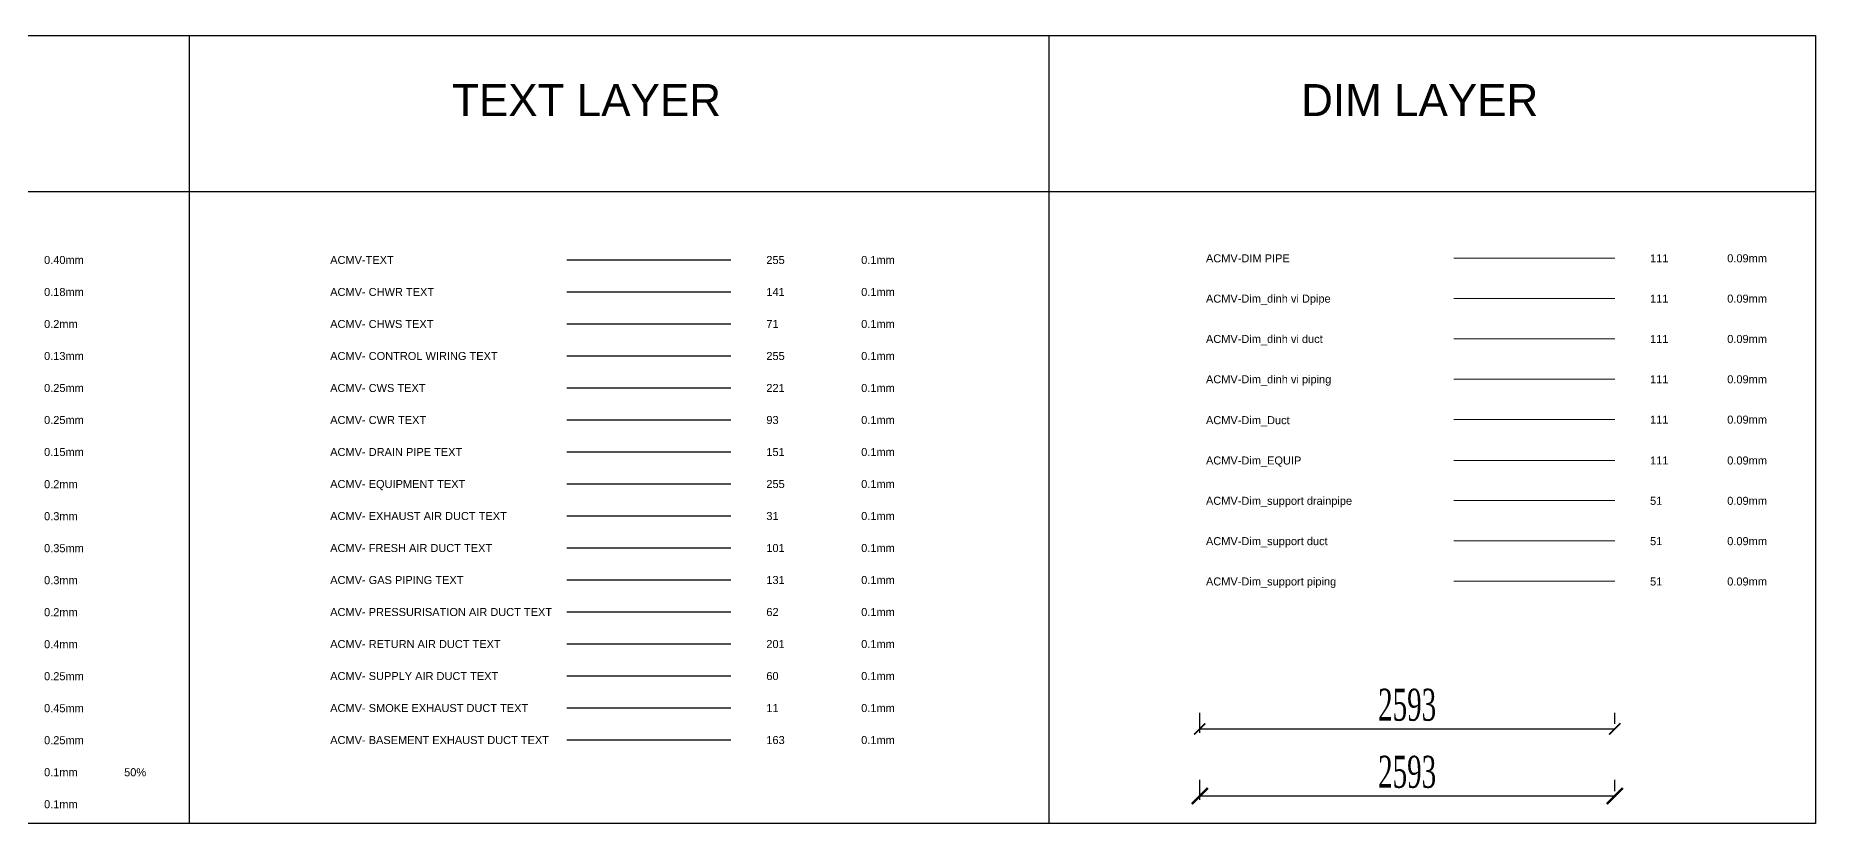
# Model space of a CAD drawing. Header units: centimetres. Extents: x -646 to 21450, y -3979 to 944.
# Drawn here: x 10331 to 21450, y -3979 to 944 of the extents above; entities that cross this region are included whole.
import ezdxf

# ---------------------------------------------------------------- set-up
doc = ezdxf.new("R2010")
doc.units = ezdxf.units.CM
doc.header["$MEASUREMENT"] = 0
doc.layers.get('0').update_dxf_attribs({"linetype": 'CONTINUOUS'})
doc.layers.get('Defpoints').update_dxf_attribs({"linetype": 'CONTINUOUS'})
for name, color, linetype in [('ACMV- BASEMENT EXHAUST AIR DUCT TEXT', 163, 'CONTINUOUS'), ('ACMV- CHWR TEXT', 141, 'CONTINUOUS'), ('ACMV- CHWS TEXT', 71, 'CONTINUOUS'), ('ACMV- CONTROL WIRING TEXT', 255, 'CONTINUOUS'), ('ACMV- CWR TEXT', 93, 'CONTINUOUS'), ('ACMV- CWS TEXT', 221, 'CONTINUOUS'), ('ACMV- DRAIN PIPE TEXT', 151, 'CONTINUOUS'), ('ACMV- EQUIPMENT TEXT', 255, 'CONTINUOUS'), ('ACMV- EXHAUST AIR DUCT TEXT', 31, 'CONTINUOUS'), ('ACMV- FRESH AIR DUCT TEXT', 101, 'CONTINUOUS'), ('ACMV- GAS PIPING TEXT', 131, 'CONTINUOUS'), ('ACMV- PRESSURISATION AIR DUCT TEXT', 62, 'CONTINUOUS'), ('ACMV- RETURN AIR DUCT TEXT', 201, 'CONTINUOUS'), ('ACMV- SMOKE EXHAUST DUCT TEXT', 11, 'CONTINUOUS'), ('ACMV- SUPPLY AIR DUCT TEXT', 60, 'CONTINUOUS')]:
    doc.layers.add(name, color=color, linetype=linetype)
for name, color, linetype, lineweight in [('ACMV-DIM PIPE', 111, 'CONTINUOUS', 13), ('ACMV-Dim_dinh vi Dpipe', 111, 'CONTINUOUS', 13), ('ACMV-Dim_dinh vi duct', 111, 'CONTINUOUS', 13), ('ACMV-Dim_dinh vi piping', 111, 'CONTINUOUS', 13), ('ACMV-Dim_Duct', 111, 'CONTINUOUS', 13), ('ACMV-Dim_support drainpipe', 51, 'CONTINUOUS', 13), ('ACMV-Dim_support duct', 51, 'CONTINUOUS', 13), ('ACMV-Dim_support piping', 51, 'CONTINUOUS', 13)]:
    doc.layers.add(name, color=color, linetype=linetype, lineweight=lineweight)
doc.styles.add('DIM 1', font='vntimeh.shx', dxfattribs={"width": 0.6})
doc.styles.add('TITLE TEXT', font='VNI-Helve-Condense.TTF', dxfattribs={"width": 1.2})
doc.dimstyles.new('1-100 LAYOUT LEADER', dxfattribs={"dimtxt": 200, "dimasz": 70, "dimexe": 100, "dimexo": 100, "dimgap": 50, "dimtad": 1, "dimdec": 0, "dimzin": 0, "dimdsep": 46, "dimtxsty": 'DIM 1', "dimblk": 'ARCHTICK', "dimcen": 30, "dimclrd": 256, "dimclre": 256, "dimclrt": 256, "dimadec": 0, "dimazin": 0, "dimtfac": 1, "dimtdec": 0, "dimtofl": 0, "dimtmove": 0, "dimatfit": 3, "dimldrblk": 'OPEN30', "dimfxl": 1, "dimtolj": 1, "dimtzin": 0, "dimarcsym": 0})
doc.dimstyles.new('1-100 SC', dxfattribs={"dimtxt": 200, "dimasz": 100, "dimexe": 100, "dimexo": 100, "dimgap": 50, "dimtad": 1, "dimdec": 0, "dimzin": 0, "dimdsep": 46, "dimtxsty": 'DIM 1', "dimblk": 'ARCHTICK', "dimcen": 30, "dimclrd": 256, "dimclre": 256, "dimclrt": 256, "dimadec": 0, "dimazin": 0, "dimtfac": 1, "dimtdec": 0, "dimtofl": 0, "dimtmove": 0, "dimatfit": 3, "dimfxl": 1, "dimtolj": 1, "dimtzin": 0, "dimarcsym": 0})

# ---------------------------------------------------------------- blocks, each defined once
blk = doc.blocks.new('_ArchTick')
at = {"color": 0, "linetype": 'ByBlock', "const_width": 0.15}
blk.add_lwpolyline([(-0.5, -0.5), (0.5, 0.5)], dxfattribs=at)
blk = doc.blocks.new('*D6')
at = {"layer": 'ACMV-Dim_Duct', "lineweight": -2, "transparency": 16777216}
for p, q in [((17604, -3413), (17604, -3289)), ((20197, -3358), (20197, -3289)), ((17604, -3389), (20197, -3389))]:
    blk.add_line(p, q, dxfattribs=at)
at = {"layer": 'Defpoints', "color": 0, "transparency": 16777216}
for p in [(20197, -3389), (17604, -3513), (20197, -3458)]:
    blk.add_point(p, dxfattribs=at)
at = {"layer": 'ACMV-Dim_Duct', "lineweight": -2, "transparency": 16777216, "xscale": 70, "yscale": 70, "zscale": 70, "rotation": 180}
blk.add_blockref('_ArchTick', (17604, -3389), dxfattribs=at)
at = {"layer": 'ACMV-Dim_Duct', "lineweight": -2, "transparency": 16777216, "xscale": 70, "yscale": 70, "zscale": 70}
blk.add_blockref('_ArchTick', (20197, -3389), dxfattribs=at)
at = {"layer": 'ACMV-Dim_Duct', "transparency": 16777216, "insert": (18900, -3239), "char_height": 200, "attachment_point": 5, "style": 'DIM 1'}
blk.add_mtext('\\A1;2593', dxfattribs=at)
blk = doc.blocks.new('_Open30')
at = {"color": 0, "linetype": 'ByBlock', "lineweight": -2}
for p, q in [((-1, 0.27), (0, 0)), ((0, 0), (-1, -0.27)), ((0, 0), (-1, 0))]:
    blk.add_line(p, q, dxfattribs=at)
blk = doc.blocks.new('*D7')
at = {"layer": 'ACMV-Dim_Duct', "lineweight": -2, "transparency": 16777216}
for p, q in [((17604, -3832), (17604, -3708)), ((20197, -3777), (20197, -3708)), ((17604, -3808), (20197, -3808))]:
    blk.add_line(p, q, dxfattribs=at)
at = {"layer": 'Defpoints', "color": 0, "transparency": 16777216}
for p in [(20197, -3808), (20197, -3877), (17604, -3932)]:
    blk.add_point(p, dxfattribs=at)
at = {"layer": 'ACMV-Dim_Duct', "lineweight": -2, "transparency": 16777216, "xscale": 100, "yscale": 100, "zscale": 100, "rotation": 180}
blk.add_blockref('_ArchTick', (17604, -3808), dxfattribs=at)
at = {"layer": 'ACMV-Dim_Duct', "lineweight": -2, "transparency": 16777216, "xscale": 100, "yscale": 100, "zscale": 100}
blk.add_blockref('_ArchTick', (20197, -3808), dxfattribs=at)
at = {"layer": 'ACMV-Dim_Duct', "transparency": 16777216, "insert": (18900, -3658), "char_height": 200, "attachment_point": 5, "style": 'DIM 1'}
blk.add_mtext('\\A1;2593', dxfattribs=at)

msp = doc.modelspace()

# ---------------------------------------------------------------- linework, layer by layer
for p, q in [((11290.2, 943.7), (11290.2, -3979.3)), ((16661.2, 943.7), (16661.2, -3979.3)), ((6602.8, -30.4), (21450.3, -30.4))]:
    msp.add_line(p, q)
msp.add_lwpolyline([(6602.8, 943.7), (21450.3, 943.7), (21450.3, -3979.3), (6602.8, -3979.3)], close=True)
at = {"layer": 'ACMV- BASEMENT EXHAUST AIR DUCT TEXT'}
for p, q in [((13649.9, -457.5), (14675.6, -457.5)), ((13649.9, -3457.5), (14675.6, -3457.5))]:
    msp.add_line(p, q, dxfattribs=at)
at = {"layer": 'ACMV- CHWR TEXT'}
msp.add_line((13649.9, -657.5), (14675.6, -657.5), dxfattribs=at)
at = {"layer": 'ACMV- CHWS TEXT'}
msp.add_line((13649.9, -857.5), (14675.6, -857.5), dxfattribs=at)
at = {"layer": 'ACMV- CONTROL WIRING TEXT'}
msp.add_line((13649.9, -1057.5), (14675.6, -1057.5), dxfattribs=at)
at = {"layer": 'ACMV- CWR TEXT'}
msp.add_line((13649.9, -1457.5), (14675.6, -1457.5), dxfattribs=at)
at = {"layer": 'ACMV- CWS TEXT'}
msp.add_line((13649.9, -1257.5), (14675.6, -1257.5), dxfattribs=at)
at = {"layer": 'ACMV- DRAIN PIPE TEXT'}
msp.add_line((13649.9, -1657.5), (14675.6, -1657.5), dxfattribs=at)
at = {"layer": 'ACMV- EQUIPMENT TEXT'}
msp.add_line((13649.9, -1857.5), (14675.6, -1857.5), dxfattribs=at)
at = {"layer": 'ACMV- EXHAUST AIR DUCT TEXT'}
msp.add_line((13649.9, -2057.5), (14675.6, -2057.5), dxfattribs=at)
at = {"layer": 'ACMV- FRESH AIR DUCT TEXT'}
msp.add_line((13649.9, -2257.5), (14675.6, -2257.5), dxfattribs=at)
at = {"layer": 'ACMV- GAS PIPING TEXT'}
msp.add_line((13649.9, -2457.5), (14675.6, -2457.5), dxfattribs=at)
at = {"layer": 'ACMV- PRESSURISATION AIR DUCT TEXT'}
msp.add_line((13649.9, -2657.5), (14675.6, -2657.5), dxfattribs=at)
at = {"layer": 'ACMV- RETURN AIR DUCT TEXT'}
msp.add_line((13649.9, -2857.5), (14675.6, -2857.5), dxfattribs=at)
at = {"layer": 'ACMV- SMOKE EXHAUST DUCT TEXT'}
msp.add_line((13649.9, -3257.5), (14675.6, -3257.5), dxfattribs=at)
at = {"layer": 'ACMV- SUPPLY AIR DUCT TEXT'}
msp.add_line((13649.9, -3057.5), (14675.6, -3057.5), dxfattribs=at)
at = {"layer": 'ACMV-DIM PIPE'}
for p, q in [((19190.6, -447.1), (20196.5, -447.1)), ((19190.6, -1710.5), (20196.5, -1710.5))]:
    msp.add_line(p, q, dxfattribs=at)
at = {"layer": 'ACMV-Dim_dinh vi Dpipe'}
msp.add_line((19190.6, -699.1), (20196.5, -699.1), dxfattribs=at)
at = {"layer": 'ACMV-Dim_dinh vi duct'}
msp.add_line((19190.6, -951.1), (20196.5, -951.1), dxfattribs=at)
at = {"layer": 'ACMV-Dim_dinh vi piping'}
msp.add_line((19190.6, -1203.1), (20196.5, -1203.1), dxfattribs=at)
at = {"layer": 'ACMV-Dim_Duct'}
msp.add_line((19190.6, -1455.1), (20196.5, -1455.1), dxfattribs=at)
at = {"layer": 'ACMV-Dim_support drainpipe'}
msp.add_line((19190.6, -1962.5), (20196.5, -1962.5), dxfattribs=at)
at = {"layer": 'ACMV-Dim_support duct'}
msp.add_line((19190.6, -2214.5), (20196.5, -2214.5), dxfattribs=at)
at = {"layer": 'ACMV-Dim_support piping'}
msp.add_line((19190.6, -2466.5), (20196.5, -2466.5), dxfattribs=at)

# ---------------------------------------------------------------- texts
at = {"attachment_point": 1, "style": 'TITLE TEXT'}
for s, width, gutter_width, heights, insert, char_height in [('TEXT LAYER', 5210.158, 1000, [0], (12933, 640.9), 200), ('DIM LAYER', 5210.158, 1000, [0], (18237.5, 640.9), 200), ('0.40mm', 354.347, 250, [0], (10384.2, -433.4), 50), ('ACMV-TEXT', 1437.403, 250, [0], (12171.7, -433.4), 50), ('255', 354.347, 250, [0], (14896.5, -433.4), 50), ('0.1mm', 354.347, 250, [0], (15488.9, -433.4), 50), ('ACMV-DIM PIPE', 1437.403, 250, [0], (17643, -423), 50), ('111', 354.347, 250, [0], (20417.4, -423), 50), ('0.09mm', 354.347, 250, [0], (20899.4, -423), 50), ('0.18mm', 354.347, 250, [0], (10384.2, -633.4), 50), ('ACMV- CHWR TEXT', 1437.403, 250, [0], (12171.7, -633.4), 50), ('141', 354.347, 250, [0], (14896.5, -633.4), 50), ('0.1mm', 354.347, 250, [0], (15488.9, -633.4), 50), ('ACMV-Dim_dinh vi Dpipe', 1437.403, 250, [0], (17643, -675), 50), ('111', 354.347, 250, [0], (20417.4, -675), 50), ('0.09mm', 354.347, 250, [0], (20899.4, -675), 50), ('0.2mm', 354.347, 250, [0], (10384.2, -833.4), 50), ('ACMV- CHWS TEXT', 1437.403, 250, [0], (12171.7, -833.4), 50), ('71', 354.347, 250, [0], (14896.5, -833.4), 50), ('0.1mm', 354.347, 250, [0], (15488.9, -833.4), 50), ('ACMV-Dim_dinh vi duct', 1433.492, 250, [52.3], (17643, -927), 50), ('111', 354.347, 250, [0], (20417.4, -927), 50), ('0.09mm', 354.347, 250, [0], (20899.4, -927), 50), ('0.13mm', 354.347, 250, [0], (10384.2, -1033.4), 50), ('ACMV- CONTROL WIRING TEXT', 1437.403, 250, [0], (12171.7, -1033.4), 50), ('255', 354.347, 250, [0], (14896.5, -1033.4), 50), ('0.1mm', 354.347, 250, [0], (15488.9, -1033.4), 50), ('ACMV-Dim_dinh vi piping', 1437.403, 250, [0], (17643, -1179), 50), ('111', 354.347, 250, [0], (20417.4, -1179), 50), ('0.09mm', 354.347, 250, [0], (20899.4, -1179), 50), ('0.25mm', 354.347, 250, [0], (10384.2, -1233.4), 50), ('ACMV- CWS TEXT', 1437.403, 250, [0], (12171.7, -1233.4), 50), ('221', 354.347, 250, [0], (14896.5, -1233.4), 50), ('0.1mm', 354.347, 250, [0], (15488.9, -1233.4), 50), ('0.25mm', 354.347, 250, [0], (10384.2, -1433.4), 50), ('ACMV- CWR TEXT', 1437.403, 250, [0], (12171.7, -1433.4), 50), ('93', 354.347, 250, [0], (14896.5, -1433.4), 50), ('0.1mm', 354.347, 250, [0], (15488.9, -1433.4), 50), ('ACMV-Dim_Duct', 1437.403, 250, [0], (17643, -1434.4), 50), ('111', 354.347, 250, [0], (20417.4, -1431), 50), ('0.09mm', 354.347, 250, [0], (20899.4, -1431), 50), ('0.15mm', 354.347, 250, [0], (10384.2, -1633.4), 50), ('ACMV- DRAIN PIPE TEXT', 1437.403, 250, [0], (12171.7, -1633.4), 50), ('151', 354.347, 250, [0], (14896.5, -1633.4), 50), ('0.1mm', 354.347, 250, [0], (15488.9, -1633.4), 50), ('ACMV-Dim_EQUIP', 1437.403, 250, [0], (17643, -1686.4), 50), ('111', 354.347, 250, [0], (20417.4, -1686.4), 50), ('0.09mm', 354.347, 250, [0], (20899.4, -1686.4), 50), ('0.2mm', 354.347, 250, [0], (10384.2, -1834.5), 50), ('ACMV- EQUIPMENT TEXT', 1437.403, 250, [0], (12171.7, -1833.4), 50), ('255', 354.347, 250, [0], (14896.5, -1833.4), 50), ('0.1mm', 354.347, 250, [0], (15488.9, -1833.4), 50), ('ACMV-Dim_support drainpipe', 1437.403, 250, [0], (17643, -1938.4), 50), ('51', 354.347, 250, [0], (20417.4, -1938.4), 50), ('0.09mm', 354.347, 250, [0], (20899.4, -1938.4), 50), ('0.3mm', 354.347, 250, [0], (10384.2, -2034.5), 50), ('ACMV- EXHAUST AIR DUCT TEXT', 1437.403, 250, [0], (12171.7, -2033.4), 50), ('31', 354.347, 250, [0], (14896.5, -2033.4), 50), ('0.1mm', 354.347, 250, [0], (15488.9, -2033.4), 50), ('ACMV-Dim_support duct', 1437.403, 250, [0], (17643, -2190.4), 50), ('51', 354.347, 250, [0], (20417.4, -2190.4), 50), ('0.09mm', 354.347, 250, [0], (20899.4, -2190.4), 50), ('0.35mm', 354.347, 250, [0], (10384.2, -2234.5), 50), ('ACMV- FRESH AIR DUCT TEXT', 1437.403, 250, [0], (12171.7, -2233.4), 50), ('101', 354.347, 250, [0], (14896.5, -2233.4), 50), ('0.1mm', 354.347, 250, [0], (15488.9, -2233.4), 50), ('0.3mm', 354.347, 250, [0], (10384.2, -2434.5), 50), ('ACMV- GAS PIPING TEXT', 1437.403, 250, [0], (12171.7, -2433.4), 50), ('131', 354.347, 250, [0], (14896.5, -2433.4), 50), ('0.1mm', 354.347, 250, [0], (15488.9, -2433.4), 50), ('ACMV-Dim_support piping', 1437.403, 250, [0], (17643, -2442.4), 50), ('51', 354.347, 250, [0], (20417.4, -2442.4), 50), ('0.09mm', 354.347, 250, [0], (20899.4, -2442.4), 50), ('0.2mm', 354.347, 250, [0], (10384.2, -2634.5), 50), ('ACMV- PRESSURISATION AIR DUCT TEXT', 1437.403, 250, [0], (12171.7, -2633.4), 50), ('62', 354.347, 250, [0], (14896.5, -2633.4), 50), ('0.1mm', 354.347, 250, [0], (15488.9, -2633.4), 50), ('0.4mm', 354.347, 250, [0], (10384.2, -2834.5), 50), ('ACMV- RETURN AIR DUCT TEXT', 1437.403, 250, [0], (12171.7, -2833.4), 50), ('201', 354.347, 250, [0], (14896.5, -2833.4), 50), ('0.1mm', 354.347, 250, [0], (15488.9, -2833.4), 50), ('0.25mm', 354.347, 250, [0], (10384.2, -3034.5), 50), ('ACMV- SUPPLY AIR DUCT TEXT', 1437.403, 250, [0], (12171.7, -3033.4), 50), ('60', 354.347, 250, [0], (14896.5, -3033.4), 50), ('0.1mm', 354.347, 250, [0], (15488.9, -3033.4), 50), ('0.45mm', 354.347, 250, [0], (10384.2, -3234.5), 50), ('ACMV- SMOKE EXHAUST DUCT TEXT', 1437.403, 250, [0], (12171.7, -3233.4), 50), ('11', 354.347, 250, [0], (14896.5, -3233.4), 50), ('0.1mm', 354.347, 250, [0], (15488.9, -3233.4), 50), ('0.25mm', 354.347, 250, [0], (10384.2, -3434.5), 50), ('ACMV- BASEMENT EXHAUST DUCT TEXT', 1437.403, 250, [0], (12171.7, -3433.4), 50), ('163', 354.347, 250, [0], (14896.5, -3433.4), 50), ('0.1mm', 354.347, 250, [0], (15488.9, -3433.4), 50), ('0.1mm', 354.347, 250, [0], (10384.2, -3634.5), 50), ('50%', 354.347, 250, [0], (10884.4, -3634.5), 50), ('0.1mm', 354.347, 250, [0], (10384.2, -3834.5), 50)]:
    msp.add_mtext_dynamic_manual_height_columns(s, width=width, gutter_width=gutter_width, heights=heights, dxfattribs=dict(at, insert=insert, char_height=char_height))

# ---------------------------------------------------------------- dimensions: what is measured, and where the dimension line sits
at = {"layer": 'ACMV-Dim_Duct'}
for base, p1, p2, dimstyle, picture, middle in [((20196.5, -3388.6), (17603.9, -3512.7), (20196.5, -3457.6), '1-100 LAYOUT LEADER', '*D6', (18900.2, -3238.6)), ((20196.5, -3808), (17603.9, -3932.1), (20196.5, -3877), '1-100 SC', '*D7', (18900.2, -3658))]:
    dim = msp.add_linear_dim(base=base, p1=p1, p2=p2, dimstyle=dimstyle, dxfattribs=at)
    dim.commit()
    dim.dimension.update_dxf_attribs({"geometry": picture, "text_midpoint": middle})

doc.saveas('drawing.dxf')
